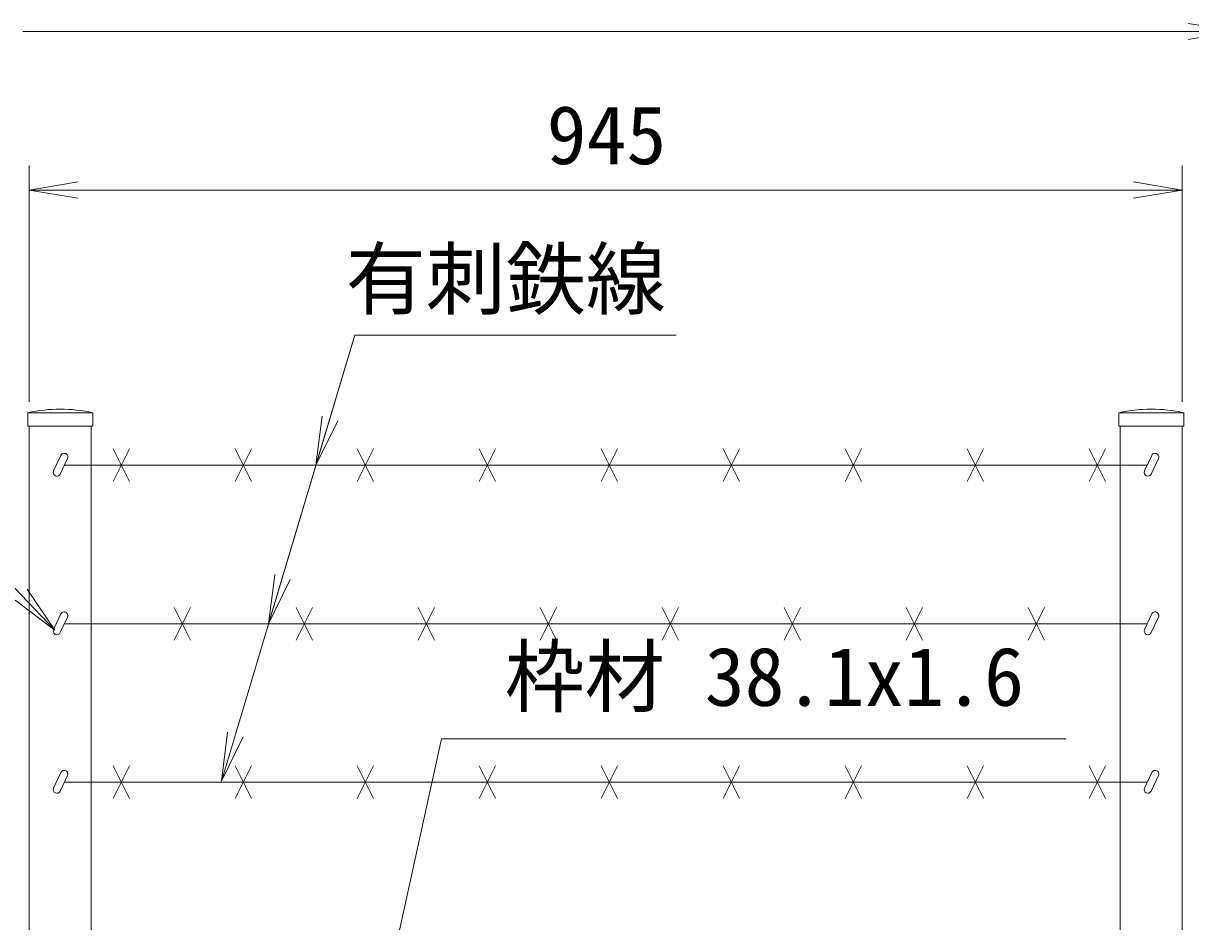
# Model space of a CAD drawing. Units: millimetres, scale not verified. Extents: x -4200 to 4200, y -2970 to 2970.
# Drawn here: x -2539 to -1582, y 658 to 1395 of the extents above; entities that cross this region are included whole.
import ezdxf
from ezdxf.enums import TextEntityAlignment as Align

# ---------------------------------------------------------------- set-up
doc = ezdxf.new("R2010")
doc.units = ezdxf.units.MM
doc.header["$LTSCALE"] = 20
for name, color, linetype, lineweight in [('0-0_D-STR-TXT', 7, 'Continuous', 9), ('0-5_D-STR1', 1, 'Continuous', 18), ('0-8_D-STR3', 3, 'Continuous', 13), ('0-9_D-STR-DIM', 7, 'Continuous', 9), ('0-A_0', 7, 'Continuous', 9)]:
    doc.layers.add(name, color=color, linetype=linetype, lineweight=lineweight)
doc.styles.add('ＭＳ ゴシック', font='')
doc.styles.get('ＭＳ ゴシック').set_extended_font_data('MS Gothic')

# ---------------------------------------------------------------- blocks, each defined once
blk = doc.blocks.new('_Open')
at = {"layer": '0-A_0'}
blk.add_line((-20, 3.33), (0, 0), dxfattribs=at)
blk.add_lwpolyline([(-20, -3.33), (0, 0), (-20, 0)], dxfattribs=at)
blk = doc.blocks.new('MLeader9')
at = {"layer": '0-0_D-STR-TXT'}
blk.add_line((-2358.8, 809.58), (-2376.64, 773.17), dxfattribs=at)
for points in [[(-2365.19, 811.49), (-2267.27, 1138.98), (-2011.06, 1138.98), (-2003.86, 1138.98)], [(-2371.57, 813.4), (-2376.64, 773.17), (-2365.19, 811.49)]]:
    blk.add_lwpolyline(points, dxfattribs=at)
blk = doc.blocks.new('MLeader10')
at = {"layer": '0-0_D-STR-TXT'}
blk.add_line((-2535.88, 930.78), (-2513.21, 897.16), dxfattribs=at)
for points in [[(-2540.72, 926.19), (-2766.16, 1164.11), (-3288.23, 1164.11), (-3295.43, 1164.11)], [(-2545.56, 921.61), (-2513.21, 897.16), (-2540.72, 926.19)]]:
    blk.add_lwpolyline(points, dxfattribs=at)

msp = doc.modelspace()

# ---------------------------------------------------------------- linework, layer by layer
at = {"layer": '0-0_D-STR-TXT'}
for q in [(-2337.44, 904.28), (-2298.58, 1034.28)]:
    msp.add_line((-2267.27, 1138.98), q, dxfattribs=at)
msp.add_lwpolyline([(-1684.26, 808.04), (-2196.32, 808.04), (-2241.84, 600.13)], dxfattribs=at)
at = {"layer": '0-5_D-STR1'}
for p, q in [((-2482.07, 1075.37), (-2535.27, 1075.37)), ((-2535.27, 1064.37), (-2535.27, 1075.37)), ((-2482.07, 1064.37), (-2482.07, 1075.37)), ((-1641.07, 1075.37), (-1587.87, 1075.37)), ((-1641.07, 1064.37), (-1641.07, 1075.37)), ((-1587.87, 1064.37), (-1587.87, 1075.37)), ((-2482.07, 1064.37), (-2535.27, 1064.37)), ((-2534.07, 1064.37), (-2534.07, 614.37)), ((-2483.27, 1064.37), (-2483.27, 614.37)), ((-1641.07, 1064.37), (-1587.87, 1064.37)), ((-1639.87, 1064.37), (-1639.87, 614.37)), ((-1589.07, 1064.37), (-1589.07, 614.37))]:
    msp.add_line(p, q, dxfattribs=at)
for centre in [(-2508.67, 958.94), (-1614.47, 958.94)]:
    msp.add_arc(centre, 119.43, 77.13052, 102.86948, dxfattribs=at)
at = {"layer": '0-8_D-STR3'}
for p, q in [((-2465.38, 1045.78), (-2451.96, 1018.95)), ((-2465.38, 1018.95), (-2451.96, 1045.78)), ((-2365.38, 1045.78), (-2351.96, 1018.95)), ((-2365.38, 1018.95), (-2351.96, 1045.78)), ((-2265.38, 1045.78), (-2251.96, 1018.95)), ((-2265.38, 1018.95), (-2251.96, 1045.78)), ((-2165.38, 1045.78), (-2151.96, 1018.95)), ((-2165.38, 1018.95), (-2151.96, 1045.78)), ((-2065.38, 1045.78), (-2051.96, 1018.95)), ((-2065.38, 1018.95), (-2051.96, 1045.78)), ((-1965.38, 1045.78), (-1951.96, 1018.95)), ((-1965.38, 1018.95), (-1951.96, 1045.78)), ((-1865.38, 1045.78), (-1851.96, 1018.95)), ((-1865.38, 1018.95), (-1851.96, 1045.78)), ((-1765.38, 1045.78), (-1751.96, 1018.95)), ((-1765.38, 1018.95), (-1751.96, 1045.78)), ((-1665.38, 1045.78), (-1651.96, 1018.95)), ((-1665.38, 1018.95), (-1651.96, 1045.78)), ((-2508.24, 1040.4), (-2514.19, 1027.64)), ((-2502.8, 1037.86), (-2508.75, 1025.1)), ((-1614.04, 1040.4), (-1619.99, 1027.64)), ((-1608.6, 1037.86), (-1614.55, 1025.1)), ((-1617.78, 1032.37), (-2505.36, 1032.37)), ((-2508.24, 910.4), (-2514.19, 897.64)), ((-2415.38, 915.78), (-2401.96, 888.95)), ((-2415.38, 888.95), (-2401.96, 915.78)), ((-2315.38, 915.78), (-2301.96, 888.95)), ((-2315.38, 888.95), (-2301.96, 915.78)), ((-2215.38, 915.78), (-2201.96, 888.95)), ((-2215.38, 888.95), (-2201.96, 915.78)), ((-2115.38, 915.78), (-2101.96, 888.95)), ((-2115.38, 888.95), (-2101.96, 915.78)), ((-2015.38, 915.78), (-2001.96, 888.95)), ((-2015.38, 888.95), (-2001.96, 915.78)), ((-1915.38, 915.78), (-1901.96, 888.95)), ((-1915.38, 888.95), (-1901.96, 915.78)), ((-1815.38, 915.78), (-1801.96, 888.95)), ((-1815.38, 888.95), (-1801.96, 915.78)), ((-1715.38, 915.78), (-1701.96, 888.95)), ((-1715.38, 888.95), (-1701.96, 915.78)), ((-1614.04, 910.4), (-1619.99, 897.64)), ((-2502.8, 907.86), (-2508.75, 895.1)), ((-1617.78, 902.37), (-2505.36, 902.37)), ((-1608.6, 907.86), (-1614.55, 895.1)), ((-2465.38, 785.78), (-2451.96, 758.95)), ((-2465.38, 758.95), (-2451.96, 785.78)), ((-2365.38, 785.78), (-2351.96, 758.95)), ((-2365.38, 758.95), (-2351.96, 785.78)), ((-2265.38, 785.78), (-2251.96, 758.95)), ((-2265.38, 758.95), (-2251.96, 785.78)), ((-2165.38, 785.78), (-2151.96, 758.95)), ((-2165.38, 758.95), (-2151.96, 785.78)), ((-2065.38, 785.78), (-2051.96, 758.95)), ((-2065.38, 758.95), (-2051.96, 785.78)), ((-1965.38, 785.78), (-1951.96, 758.95)), ((-1965.38, 758.95), (-1951.96, 785.78)), ((-1865.38, 785.78), (-1851.96, 758.95)), ((-1865.38, 758.95), (-1851.96, 785.78)), ((-1765.38, 785.78), (-1751.96, 758.95)), ((-1765.38, 758.95), (-1751.96, 785.78)), ((-1665.38, 785.78), (-1651.96, 758.95)), ((-1665.38, 758.95), (-1651.96, 785.78)), ((-2508.24, 780.4), (-2514.19, 767.64)), ((-2502.8, 777.86), (-2508.75, 765.1)), ((-1614.04, 780.4), (-1619.99, 767.64)), ((-1608.6, 777.86), (-1614.55, 765.1)), ((-1617.78, 772.37), (-2505.36, 772.37))]:
    msp.add_line(p, q, dxfattribs=at)
for centre, start, end in [((-2505.52, 1039.13), 334.99524, 154.99707), ((-1611.32, 1039.13), 334.99524, 154.99707), ((-2511.47, 1026.37), 154.99707, 334.99524), ((-1617.27, 1026.37), 154.99707, 334.99524), ((-2505.52, 909.13), 334.99524, 154.99707), ((-1611.32, 909.13), 334.99524, 154.99707), ((-2511.47, 896.37), 154.99707, 334.99524), ((-1617.27, 896.37), 154.99707, 334.99524), ((-2505.52, 779.13), 334.99524, 154.99707), ((-1611.32, 779.13), 334.99524, 154.99707), ((-2511.47, 766.37), 154.99707, 334.99524), ((-1617.27, 766.37), 154.99707, 334.99524)]:
    msp.add_arc(centre, 3, start, end, dxfattribs=at)
at = {"layer": '0-9_D-STR-DIM'}
for p, q in [((-2539.32, 1388.03), (-1584.32, 1388.03)), ((-2534.07, 1084.37), (-2534.07, 1278.03)), ((-1589.07, 1084.37), (-1589.07, 1278.03)), ((-2494.07, 1258.03), (-1629.07, 1258.03))]:
    msp.add_line(p, q, dxfattribs=at)

# ---------------------------------------------------------------- block references
at = {"layer": '0-0_D-STR-TXT'}
for name in ['MLeader10', 'MLeader9']:
    msp.add_blockref(name, (0, 0), dxfattribs=at)
at = {"layer": '0-0_D-STR-TXT', "xscale": 2, "yscale": 2, "rotation": 253.35412}
for p in [(-2299.15, 1032.37), (-2338.02, 902.37)]:
    msp.add_blockref('_Open', p, dxfattribs=at)
at = {"layer": '0-9_D-STR-DIM', "xscale": 2, "yscale": 2}
for p in [(-1544.32, 1388.03), (-1589.07, 1258.03)]:
    msp.add_blockref('_Open', p, dxfattribs=at)
at = {"layer": '0-9_D-STR-DIM', "xscale": 2, "yscale": 2, "rotation": 180}
msp.add_blockref('_Open', (-2534.07, 1258.03), dxfattribs=at)

# ---------------------------------------------------------------- texts
at = {"layer": '0-0_D-STR-TXT', "style": 'ＭＳ ゴシック'}
for s, p in [('有刺鉄線', (-2274.64, 1146.65)), ('枠材 38.1x1.6', (-2144.38, 820.63))]:
    msp.add_text(s, height=48.09, dxfattribs=at).set_placement(p, align=Align.BOTTOM_LEFT)
at = {"layer": '0-9_D-STR-DIM', "style": 'ＭＳ ゴシック'}
msp.add_text('945', height=48.09, dxfattribs=at).set_placement((-2110.05, 1264.78), align=Align.BOTTOM_LEFT)

doc.saveas('drawing.dxf')
